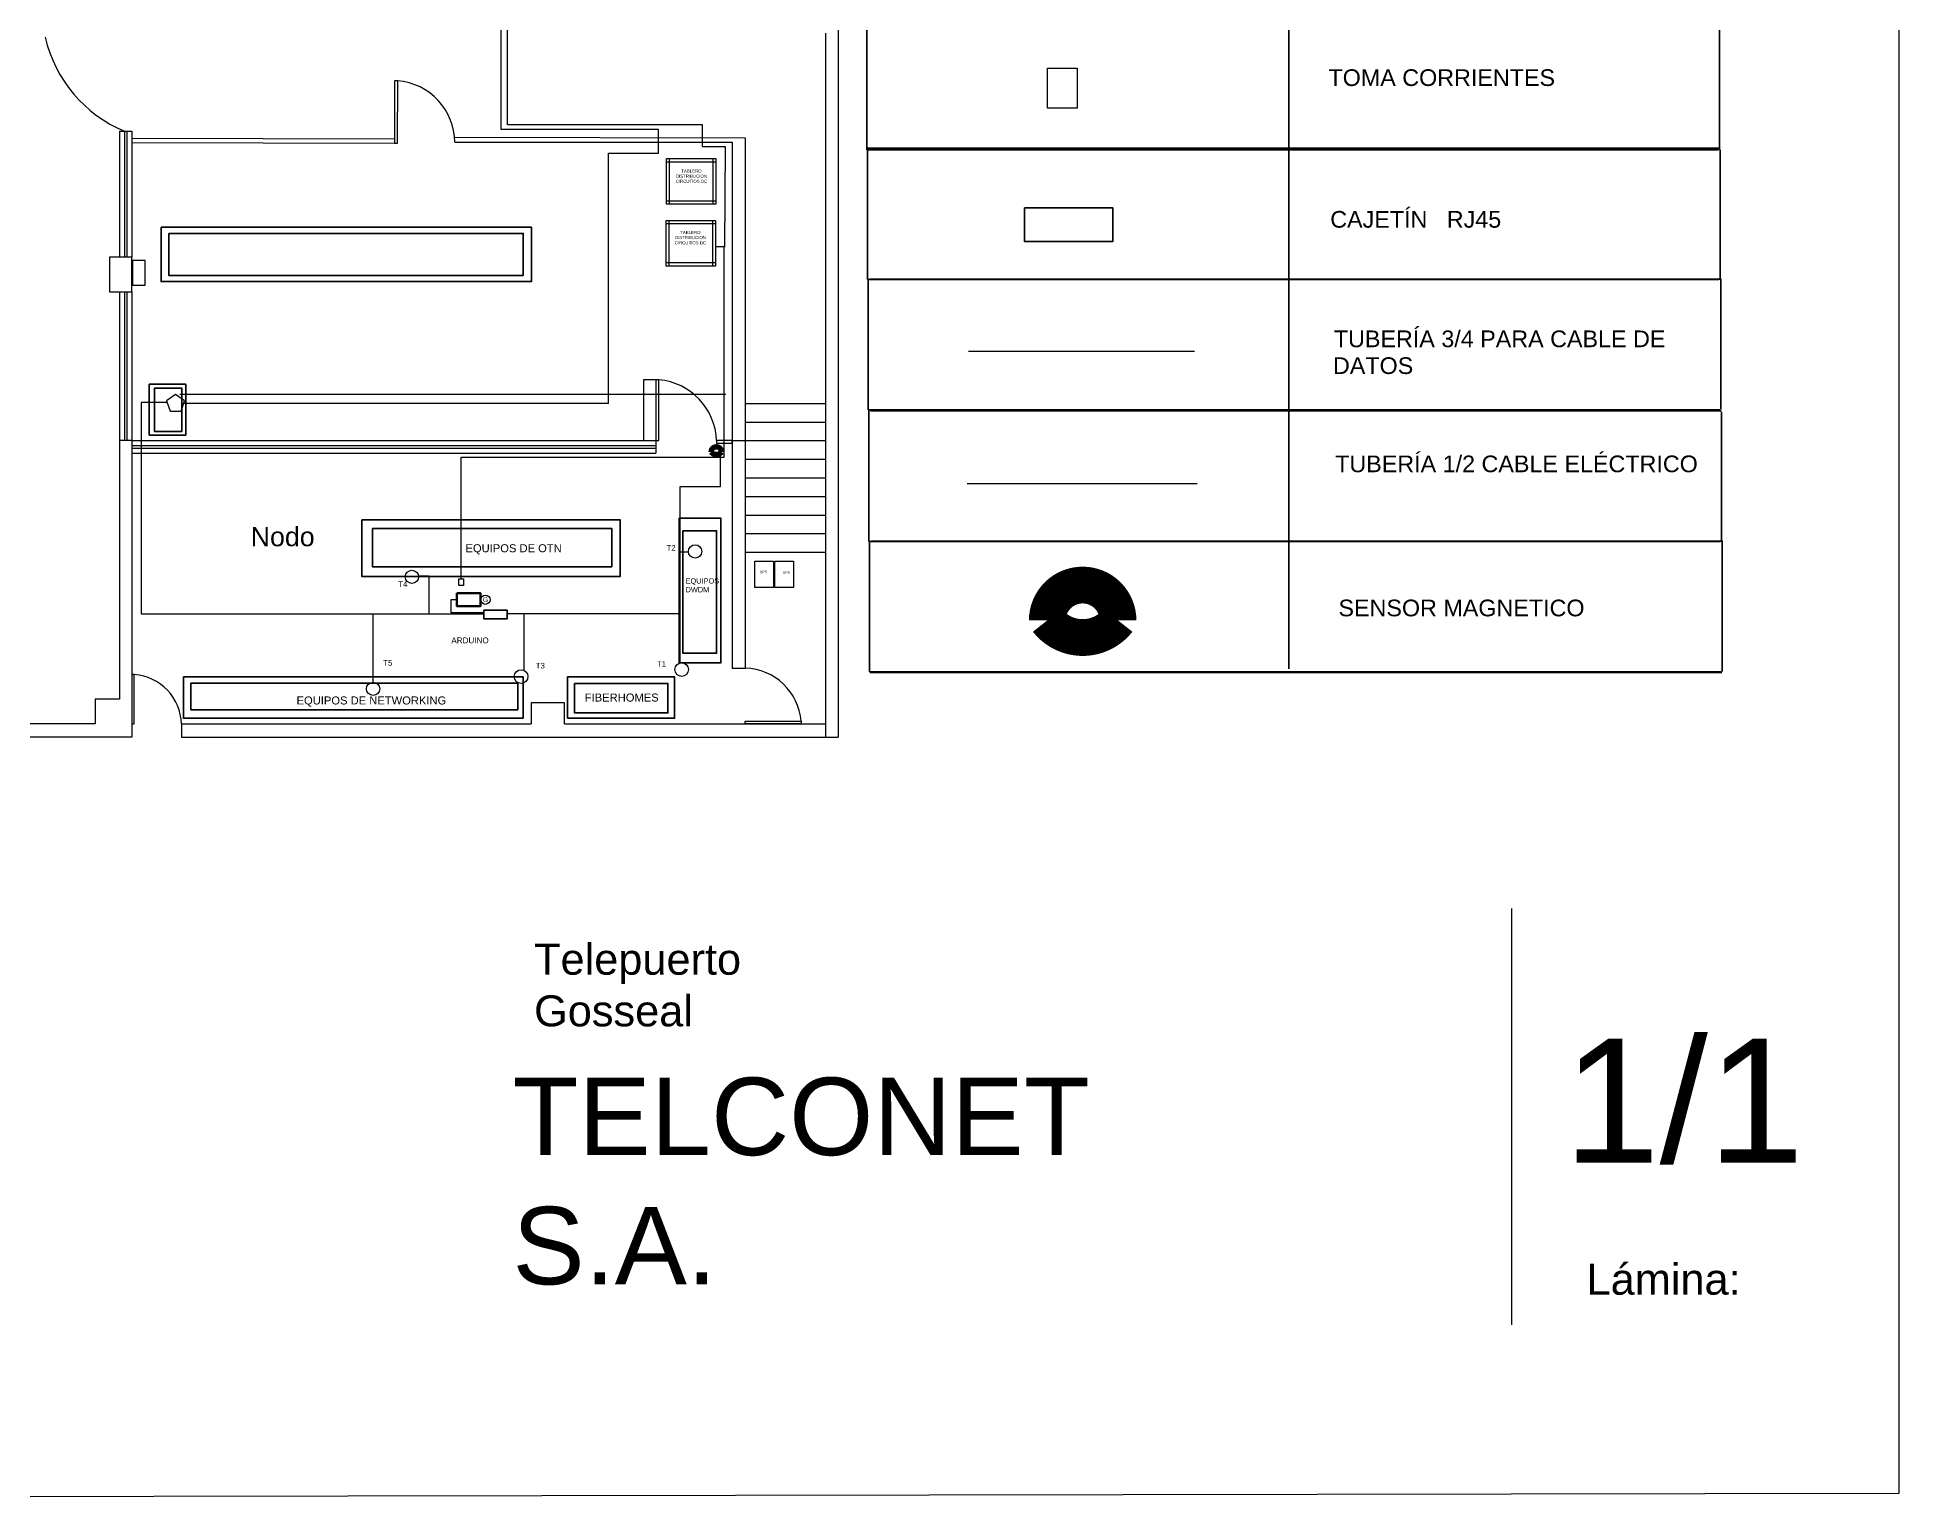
# Model space of a CAD drawing. Header units: metres. Extents: x 4238235995 to 12580769095, y 3495261318 to 9893730899.
# Drawn here: x 8365265600 to 12580769095, y 3495261318 to 6807145151 of the extents above; entities that cross this region are included whole.
import ezdxf

# ---------------------------------------------------------------- set-up
doc = ezdxf.new("R2010")
doc.units = ezdxf.units.M
doc.layers.get('0').update_dxf_attribs({"lineweight": 30})
doc.layers.add('Caja DC', color=50, linetype='Continuous')
doc.layers.add('Rapberry', color=100, linetype='Continuous')
for name, color, linetype, lineweight in [('Case Arduino', 249, 'Continuous', 80), ('Linea de Datos', 130, 'Continuous', 30), ('LINEAS DE ALIMENTACION', 40, 'Continuous', 30), ('PAREDES', 10, 'Continuous', 25), ('RACKS', 164, 'Continuous', 35), ('Sensores', 30, 'Continuous', 30), ('Tabla', 7, 'Continuous', 35), ('Texto', 250, 'Continuous', 35), ('Tomas Electricas', 90, 'Continuous', 30), ('Tomas RJ45', 103, 'Continuous', 35)]:
    doc.layers.add(name, color=color, linetype=linetype, lineweight=lineweight)
doc.styles.add('ROMANS', font='romans')
doc.styles.get("Standard").update_dxf_attribs({"font": 'arial.ttf'})

# ---------------------------------------------------------------- blocks, each defined once
blk = doc.blocks.new('Case Arduino')
at = {"layer": 'Case Arduino'}
blk.add_lwpolyline([(2830.066, 1702.626), (2830.451, 1702.626), (2830.451, 1702.419), (2830.066, 1702.419)], close=True, dxfattribs=at)
blk = doc.blocks.new('Tomas RJ45')
at = {"layer": 'Tomas RJ45'}
blk.add_lwpolyline([(2830.6892, 1702.3533), (2831.063, 1702.3533), (2831.063, 1702.212), (2830.6892, 1702.212)], close=True, dxfattribs=at)
blk = doc.blocks.new('Toma electrica')
at = {"layer": 'Tomas Electricas'}
blk.add_lwpolyline([(2830.2849, 1702.8564), (2830.361, 1702.8564), (2830.361, 1702.7528), (2830.2849, 1702.7528)], close=True, dxfattribs=at)
blk = doc.blocks.new('GAS')
at = {"layer": 'Sensores', "color": 8}
blk.add_circle((9373739375.947327, 5526277353.448151), 5629255.736894, dxfattribs=at)
blk = doc.blocks.new('GAS1')
at = {"layer": 'RACKS'}
blk.add_blockref('GAS', (0, 0), dxfattribs=at)
at = {"layer": 'Sensores', "color": 8}
blk.add_text('G', height=5849291.790246, dxfattribs=at).set_placement((9370510979.882996, 5523368915.562683))

msp = doc.modelspace()

# ---------------------------------------------------------------- hatches: boundary and pattern name
at = {"layer": 'PAREDES', "true_color": 0xcd2027}
h = msp.add_hatch(dxfattribs=at)
h.set_pattern_fill('ANSI34', color=242, scale=140399216.8289572)
h.set_pattern_definition([(45, (-447007300000, -211321500000), (-1891231000, 1891231000), []), (45, (-446377000000, -211321500000), (-1891231000, 1891231000), []), (45, (-445746500000, -211321500000), (-1891231000, 1891231000), []), (45, (-445116000000, -211321500000), (-1891231000, 1891231000), [])])
h.paths.add_polyline_path([(8609954600.104088, 6301250041.527091), (8580759272.623848, 6301250041.527091), (8580759272.623848, 6245609585.636865), (8609954600.104088, 6245609585.636865)])

# ---------------------------------------------------------------- linework, layer by layer
msp.add_line((11703680407.61805, 4834444081.956759), (11703680407.61805, 3891678219.669126))
msp.add_lwpolyline([(4238235995.044418, 9879511480.543373), (12580769094.87742, 9893730898.685898), (12580769094.87742, 3509480736.229527), (4238235995.044418, 3495261318.087003)], close=True)
msp.add_lwpolyline([(9341948154.860586, 5450510767.022928, 0, 0, 0), (9341948154.860586, 5508188252.25242, 7398905.538649, 97231.446717, 0), (9341948154.860586, 5515897111.934061, 97231.446717, 97231.446717, 0)], format="xyseb")
at = {"layer": 'Caja DC', "color": 2}
for p, q in [((9789898922.079727, 6532378377.010499), (9902218295.542881, 6532378377.010499)), ((9789898922.079727, 6429199151.353503), (9789898922.079727, 6532378377.010499)), ((9789898922.079727, 6525358416.169059), (9902218295.542881, 6525358416.169059)), ((9796918882.921169, 6429199151.353503), (9796918882.921169, 6532378377.010499)), ((9895198334.701439, 6532378377.010499), (9895198334.701439, 6429199151.353503)), ((9902218295.542881, 6532378377.010499), (9902218295.542881, 6429199151.353503)), ((9902218295.542881, 6436219112.194943), (9789898922.079727, 6436219112.194943)), ((9902218295.542881, 6429199151.353503), (9789898922.079727, 6429199151.353503)), ((9789268103.09214, 6392129171.025174), (9901587476.555294, 6392129171.025174)), ((9789268103.09214, 6288949945.36818), (9789268103.09214, 6392129171.025174)), ((9789268103.09214, 6385109210.183734), (9901587476.555294, 6385109210.183734)), ((9796288063.933582, 6288949945.36818), (9796288063.933582, 6392129171.025174)), ((9894567515.713856, 6392129171.025174), (9894567515.713856, 6288949945.36818)), ((9901587476.555294, 6392129171.025174), (9901587476.555294, 6288949945.36818)), ((9901587476.555294, 6295969906.20962), (9789268103.09214, 6295969906.20962)), ((9901587476.555294, 6288949945.36818), (9789268103.09214, 6288949945.36818))]:
    msp.add_line(p, q, dxfattribs=at)
at = {"layer": 'Caja DC'}
for points in [[(9989939486.374184, 5620420080.357171), (10032830250.528179, 5620420080.357171), (10032830250.528179, 5561078687.119302), (9989939486.374184, 5561078687.119302)], [(10035505368.623989, 5620425681.853997), (10077488214.39386, 5620425681.853997), (10077488214.39386, 5561084288.616128), (10035505368.623989, 5561084288.616128)]]:
    msp.add_lwpolyline(points, close=True, dxfattribs=at)
at = {"layer": 'Linea de Datos'}
for p, q in [((9415806757.816452, 6597970064.924003), (9415806757.816452, 7218150124.152093)), ((9772454895.596458, 6597970064.924003), (9415806757.816452, 6597970064.924003)), ((9772454895.596458, 6544919733.619977), (9772454895.596458, 6597970064.924003)), ((9659087859.627529, 5977968687.485406), (9659087859.627529, 6544919733.619977)), ((9659087859.627529, 6544919733.619977), (9772454895.596458, 6544919733.619977)), ((10474121578.87941, 6096033020.138628), (10985827767.30315, 6096033020.138628)), ((8658364137.79649, 5980300307.891881), (8600345179.841885, 5980300307.891881)), ((8600345179.841885, 5980299923.198707), (8600345179.841885, 5501688247.55565)), ((9659245002.524181, 5978016210.822782), (8697350605.711308, 5978016210.822782)), ((9912671284.399857, 5789756405.062911), (9912671284.399857, 5865675355.309918)), ((9821287255.137524, 5391405189.776477), (9821287255.137524, 5789756405.062911)), ((9821639125.169655, 5789756405.062911), (9912671284.399857, 5789756405.062911)), ((9840035129.664333, 5641180371.2009), (9821415272.772541, 5641180371.2009)), ((9252801641.835327, 5587054509.348561), (9228142069.654457, 5587054509.348561)), ((9252801641.835327, 5500853515.67286), (9252801641.835327, 5587054509.348561)), ((9302773442.962708, 5503868745.370843), (9302773442.962708, 5534182778.410041)), ((9302773442.962708, 5534182778.410041), (9314576937.665546, 5534182778.410041)), ((9376141428.32262, 5500901769.491017), (8600345179.841885, 5500901769.491017)), ((9126147755.558975, 5346865569.754039), (9126147755.558975, 5500116075.018628)), ((9377050653.184553, 5503868745.370843), (9302773442.962708, 5503868745.370843)), ((9429607587.759323, 5502453293.433244), (9820952778.178276, 5502453293.433244)), ((9467496770.924606, 5502453316.708817), (9467496770.924606, 5374354498.030194))]:
    msp.add_line(p, q, dxfattribs=at)
at = {"layer": 'LINEAS DE ALIMENTACION'}
for p, q in [((9430528955.342613, 6608503903.155713), (9430528955.342613, 7209139698.169494)), ((9871994226.885532, 6608503903.155713), (9430528955.342613, 6608503903.155713)), ((9871994226.885532, 6559560765.110925), (9871994226.885532, 6608503903.155713)), ((9872025569.173595, 6559859908.644984), (9923481926.528969, 6559859908.644984)), ((9922941480.471817, 6559859908.644984), (9921233435.22263, 6331593922.992604)), ((9920879451.473328, 6332197194.47557), (9900472056.828178, 6332197194.47557)), ((9920879451.473328, 5856538718.882392), (9920879451.473328, 6332197194.47557)), ((9924674450.085583, 5998136846.986337), (8688106787.777031, 5998136846.986337)), ((9325260670.592461, 5580823078.353383), (9325260670.592461, 5856538718.882392)), ((9325260670.592461, 5856538718.882392), (9920879451.473328, 5856538718.882392)), ((10991886784.00773, 5795834390.733693), (10470910595.691971, 5795834390.733693))]:
    msp.add_line(p, q, dxfattribs=at)
at = {"layer": 'PAREDES'}
for p, q in [((10178672207.506321, 7288477900.931773), (10178672207.506321, 5221801429.209413)), ((10150592364.14035, 6816034536.302314), (10150592364.14035, 5221801429.209413)), ((9968775378.347023, 6579690933.586976), (9968775378.347023, 5378346555.973786)), ((9938589546.72863, 6569480760.234414), (9938589546.72863, 5378346555.973786)), ((8579525127.824512, 6230569802.125421), (8579525127.824512, 6309193363.549668)), ((9737818666.663399, 6031658453.487435), (9737818666.663399, 5893611681.736066)), ((9765898510.0289, 6031658453.487435), (9737818666.663399, 6031658453.487435)), ((9765898510.0289, 6031658453.487435), (9765898510.0289, 5893611681.736066)), ((8551445284.458538, 5893611681.736066), (8551445284.458538, 5308146947.559329)), ((8579525127.824512, 5893611681.736066), (8551445284.458538, 5893611681.736066)), ((8579525127.824512, 5893611681.736066), (8579525127.824512, 5221801429.209413)), ((9737818666.663399, 5893611681.736066), (9765898510.0289, 5893611681.736066)), ((9938589546.72863, 5893611681.736066), (9968775378.347023, 5893611681.736066)), ((9938589546.72863, 5378346555.973786), (9968775378.347023, 5378346555.973786)), ((8551445284.458538, 5308146947.559329), (8496689589.895576, 5308146947.559329)), ((8496689589.895576, 5308146947.559329), (8496689589.895576, 5251987260.827752)), ((8496689589.895576, 5251987260.827752), (8138671586.98143, 5251987260.827752)), ((8691844501.287506, 5251987260.827752), (8691844501.287506, 5221801429.209413)), ((8691844501.287506, 5251987260.827752), (9483696084.202824, 5251987260.827752)), ((9559511661.290634, 5251987260.827752), (9968775378.347023, 5251987260.827752)), ((8579525127.824512, 5221801429.209413), (5994073549.919256, 5221801429.209413)), ((8691844501.287506, 5221801429.209413), (9968775378.347023, 5221801429.209413))]:
    msp.add_line(p, q, dxfattribs=at)
at = {"layer": 'PAREDES', "color": 1}
for p, q in [((8551445284.458538, 6594203773.712604), (8551445284.458538, 6309193363.549668)), ((8551445284.458538, 6594203773.712604), (8579525127.824512, 6594203773.712604)), ((8562677221.804874, 6594203773.712604), (8562677221.804874, 6309193363.549668)), ((8562677221.804874, 6594203773.712604), (8562677221.804874, 6309193363.549668)), ((8568293190.478016, 6594203773.712604), (8568293190.478016, 6309193363.549668)), ((8579525127.824512, 6594203773.712604), (8579525127.824512, 6309193363.549668)), ((8579525127.824512, 6594203773.712604), (8579525127.824512, 6309193363.549668)), ((8579542235.179676, 6578758406.045083), (9174246815.891792, 6577058480.843341)), ((9311153880.086517, 6581211344.081347), (9968775378.347023, 6579690933.586976)), ((8579542201.521603, 6568727763.673343), (9174246782.233665, 6567027838.471602)), ((9311153812.770317, 6569480760.234414), (9938589546.72863, 6569480777.403518)), ((8551445284.458538, 6230569802.125421), (8551445284.458538, 5893611681.736066)), ((8562677221.804874, 6230569802.125421), (8562677221.804874, 5893611681.736066)), ((8562677221.804874, 6230569802.125421), (8562677221.804874, 5893611681.736066)), ((8568293190.478016, 6230569802.125421), (8568293190.478016, 5893611681.736066)), ((8579525127.824512, 6230569802.125421), (8579525127.824512, 5893611681.736066)), ((8579525127.824512, 6230569802.125421), (8579525127.824512, 5893611681.736066)), ((9968775378.347023, 5977851211.833457), (10150592364.14035, 5977851211.833457)), ((9968775378.347023, 5977851211.833457), (9968775378.347023, 5893611681.736066)), ((9968775378.347023, 5935731446.78476), (10150592364.14035, 5935731446.78476)), ((8579525127.824512, 5893611681.736066), (9765898510.0289, 5893611681.736066)), ((8579525127.824512, 5893611681.736066), (9765898510.0289, 5893611681.736066)), ((8579525127.824512, 5882379744.389729), (9765898510.0289, 5882379744.389729)), ((8579525127.824512, 5876763775.716588), (9765898510.0289, 5876763775.716588)), ((8579525127.824512, 5876763775.716588), (9765898510.0289, 5876763775.716588)), ((8579525127.824512, 5865531838.370303), (9765898510.0289, 5865531838.370303)), ((9765898510.0289, 5893611681.736066), (9765898510.0289, 5865531838.370303)), ((9968775378.347023, 5893611681.736066), (10150592364.14035, 5893611681.736066)), ((9968775378.347023, 5851491916.687423), (10150592364.14035, 5851491916.687423)), ((9968775378.347023, 5809372151.638675), (10150592364.14035, 5809372151.638675)), ((9968775378.347023, 5767252386.590032), (10150592364.14035, 5767252386.590032)), ((9968775378.347023, 5725132621.541337), (10150592364.14035, 5725132621.541337)), ((9968775378.347023, 5683012856.49264), (10150592364.14035, 5683012856.49264)), ((9968775378.347023, 5640893091.443946), (10150592364.14035, 5640893091.443946))]:
    msp.add_line(p, q, dxfattribs=at)
for points in [[(9174631351.205872, 6708620638.056823), (9174246782.233665, 6567027838.471602), (9181125627.541931, 6567000469.369761), (9181510912.83057, 6708620638.056823)], [(9765898510.0289, 6031202914.228488), (9765898510.0289, 5893611681.736066), (9772778071.653599, 5893611681.736066), (9772778071.653599, 6031202914.228488)], [(9903489742.521378, 5887995713.062819), (9938589546.72863, 5887995713.062819), (9938589546.72863, 5893611681.736066), (9903489742.521378, 5893611681.736066)], [(8579525127.824512, 5364306634.290906), (8579525127.824512, 5251987260.827752), (8585141096.497498, 5251987260.827752), (8585141096.497498, 5364306634.290906)], [(10095134673.492901, 5251987260.827752), (9968775378.347023, 5251987260.827752), (9968775378.347023, 5258305225.585017), (10095134673.492901, 5258305225.585017)]]:
    msp.add_lwpolyline(points, close=True, dxfattribs=at)
at = {"layer": 'PAREDES'}
msp.add_lwpolyline([(8528630411.723778, 6230569802.125421), (8579525127.824512, 6230569802.125421), (8579525127.824512, 6309193363.549668), (8528630411.723778, 6309193363.549668)], close=True, dxfattribs=at)
at = {"layer": 'PAREDES', "color": 6}
msp.add_lwpolyline([(8580735205.95306, 6301268104.066552), (8580735205.95306, 6245627648.176326), (8609930533.4333, 6245627648.176326), (8609930533.4333, 6301268104.066499), (8580735205.95306, 6301268104.066552)], dxfattribs=at)
at = {"layer": 'PAREDES'}
msp.add_lwpolyline([(9559511661.290634, 5251987260.827752), (9559511661.290634, 5299722994.54959), (9483696084.202824, 5299722994.54959), (9483696084.202824, 5251987260.827752)], dxfattribs=at)
at = {"layer": 'PAREDES', "linetype": 'Continuous'}
for points in [[(9968775378.347023, 5251987260.827752), (10150592364.14035, 5251987260.827752)], [(9968775378.347023, 5221801429.209413), (10178672207.506321, 5221801429.209413)]]:
    msp.add_lwpolyline(points, dxfattribs=at)
at = {"layer": 'PAREDES', "color": 1}
for centre, radius, start, end in [((8680710434.963676, 6875561585.048549), 305113187.863746, 192.957781470994, 247.241337116959), ((9169033401.699982, 6567060858.037812), 142141011.567518, 0.975488240199, 84.970896582605), ((9761336910.155102, 5889450150.896386), 142213733.825869, 1.676859238975, 85.385564304179), ((8575801372.825249, 5248590092.795373), 116092843.939485, 1.676859238975, 85.385564304179), ((9964953564.310471, 5247798036.453713), 130604449.43192, 4.614455414998, 88.323140432763)]:
    msp.add_arc(centre, radius, start, end, dxfattribs=at)
at = {"layer": 'RACKS'}
for points in [[(8645676528.536602, 6376929637.124766), (9484490042.498047, 6376929637.124766), (9484490042.498047, 6253776201.65165), (8645676528.536602, 6253776201.65165)], [(8662994707.343506, 6363029130.443004), (9465878903.656708, 6363029130.443004), (9465878903.656708, 6267619474.910932), (8662994707.343506, 6267619474.910932)], [(8618884066.499363, 6021339821.196231), (8701507447.721718, 6021339821.196231), (8701507447.721718, 5906140315.624881), (8618884066.499363, 5906140315.624881)], [(8630592179.497437, 6012105593.61539), (8693077992.874043, 6012105593.61539), (8693077992.874043, 5914340166.638265), (8630592179.497437, 5914340166.638265)], [(9100210903.059017, 5714286765.620231), (9685674735.373882, 5714286765.620231), (9685674735.373882, 5586225278.802825), (9100210903.059017, 5586225278.802825)], [(9124403430.116531, 5694957482.785022), (9666321493.314568, 5694957482.785022), (9666321493.314568, 5607972240.089677), (9124403430.116531, 5607972240.089677)], [(9818734608.674171, 5718049045.135446), (9913331370.237776, 5718049045.135446), (9913331370.237776, 5390508699.609494), (9818734608.674171, 5390508699.609494)], [(9827397173.222099, 5689606074.458858), (9903824656.522932, 5689606074.458858), (9903824656.522932, 5412254793.412292), (9827397173.222099, 5412254793.412292)], [(8696193947.126713, 5359097096.904986), (9465521374.872692, 5359097096.904986), (9465521374.872692, 5264863156.275357), (8696193947.126713, 5264863156.275357)], [(9565947858.930632, 5264978479.556311), (9808607963.790358, 5264978479.556311), (9808607963.790358, 5358480092.478518), (9565947858.930632, 5358480092.478518)], [(8713128521.170391, 5344599701.036473), (9453424136.8605, 5344599701.036473), (9453424136.8605, 5284193306.594781), (8713128521.170391, 5284193306.594781)], [(9582196567.877865, 5343805824.002717), (9793613831.383299, 5343805824.002717), (9793613831.383299, 5277027451.889605), (9582196567.877865, 5277027451.889605)]]:
    msp.add_lwpolyline(points, close=True, dxfattribs=at)
at = {"layer": 'Rapberry'}
msp.add_lwpolyline([(8678449833.320126, 5998299940.822022), (8658363640.423367, 5983706467.456788), (8666035883.405369, 5960093731.537875), (8690863783.23494, 5960093731.537875), (8698536026.216888, 5983706467.456788)], close=True, dxfattribs=at)
at = {"layer": 'Sensores', "color": 85, "true_color": 0x58ba48}
for points, const_width in [([(9891347823.861084, 5867926385.670258, 0.4852220413), (9914836313.718445, 5867926385.670258, 1)], 12214024.75276), ([(10652585900.00668, 5486568356.899223, 0.4852220413), (10812743462.875271, 5486568356.899223, 1)], 83282001.060859)]:
    msp.add_lwpolyline(points, format="xyb", close=True, dxfattribs=dict(at, const_width=const_width))
at = {"layer": 'Sensores'}
for centre in [(9461047217.627693, 5359266772.088822), (9824619237.679291, 5375320916.849044)]:
    msp.add_circle(centre, 15479038.50173, dxfattribs=at)
for centre in [(9855034118.579025, 5642758804.977775), (9213837129.094677, 5585287345.6393), (9125841767.743893, 5331644692.066905)]:
    msp.add_ellipse(centre, major_axis=(15003147.771663, 0), ratio=1, dxfattribs=at)
at = {"layer": 'Tabla'}
for p, q in [((11199637308.60004, 8617186079.951445), (11199637308.60004, 5376985286.869732)), ((10244294950.432079, 6848033306.451472), (10244294950.432079, 6552150416.584933)), ((12175157643.88257, 6848978842.96648), (12175157643.88257, 6552780774.264194)), ((10244294950.432079, 6552150416.584933), (12172611824.33489, 6552150416.584933)), ((10245237846.57609, 6555617383.816826), (12173554720.4786, 6555617383.816826)), ((10245237846.57609, 6554356668.45055), (10245237846.57609, 6258473778.584131)), ((10249103720.70615, 6554356668.45055), (12175629091.95443, 6554356668.45055)), ((12176100540.026279, 6551835237.741408), (12176100540.026279, 6259104136.263392)), ((10245237846.57609, 6258473778.584131), (12173554720.4786, 6258473778.584131)), ((10246935059.597139, 6259209195.872619), (10246935059.597139, 5963326306.006076)), ((10250800933.727489, 6259209195.872619), (12177326304.97576, 6259209195.872619)), ((12177797753.047621, 6260154732.387627), (12177797753.047621, 5963956663.685337)), ((10246935059.597139, 5963326306.006076), (12175251933.49995, 5963326306.006076)), ((10248160824.577971, 5961085034.260315), (10248160824.577971, 5665202144.39376)), ((10252026698.70805, 5961085034.260315), (12178552069.956329, 5961085034.260315)), ((12179023518.028191, 5958563603.551185), (12179023518.028191, 5665832502.073021)), ((10248160824.577971, 5665202144.39376), (12176477698.480499, 5665202144.39376)), ((10249858037.599319, 5665937561.682395), (10249858037.599319, 5370054671.81584)), ((10253723911.729389, 5665937561.682395), (12180249282.977659, 5665937561.682395)), ((12180720731.04953, 5666883098.197403), (12180720731.04953, 5370685029.495101)), ((10249858037.599319, 5370054671.81584), (12178174911.50185, 5370054671.81584)), ((10251555250.620649, 5368793956.449553), (12179872124.52319, 5368793956.449553)), ((10253723911.729389, 5368793956.449553), (12180249282.977659, 5368793956.449553))]:
    msp.add_line(p, q, dxfattribs=at)

# ---------------------------------------------------------------- block references
at = {"layer": 'Case Arduino', "xscale": 140399216.8289572, "yscale": 140399216.8289572, "zscale": 140399216.8289572}
msp.add_blockref('Case Arduino', (-388023705250.180786, -233499283310.734802), dxfattribs=at)
at = {"layer": 'RACKS', "xscale": 1.87951609094679, "yscale": 1.87951609094679, "zscale": 1.87951609094679}
msp.add_blockref('GAS1', (-8237775317.575997, -4853221889.639616), dxfattribs=at)
at = {"layer": 'Tomas Electricas'}
for p, xscale, yscale, zscale in [((-2482947302699.75, -1493550803777.487061), 881042143.1534767, 881042143.1534767, 881042143.1534767), ((-388049866965.871826, -233499283310.734802), 140399216.8289572, 140399216.8289572, 140399216.8289572)]:
    msp.add_blockref('Toma electrica', p, dxfattribs=dict(at, xscale=xscale, yscale=yscale, zscale=zscale))
at = {"layer": 'Tomas RJ45'}
for p, xscale, yscale, zscale in [((-1507458652789.549072, -906527897361.412109), 536286196.8459474, 536286196.8459474, 536286196.8459474), ((-388049866965.871826, -233499283310.734802), 140399216.8289572, 140399216.8289572, 140399216.8289572)]:
    msp.add_blockref('Tomas RJ45', p, dxfattribs=dict(at, xscale=xscale, yscale=yscale, zscale=zscale))

# ---------------------------------------------------------------- texts
at = {"attachment_point": 1}
for s, insert, char_height in [('Telepuerto Gosseal', (9490374671.665085, 4754513620.879094), 70199608.4144786), ('1/1', (11821201147.798809, 4539214764.345842), 280798433.6579144), ('TELCONET S.A.', (9441407752.064835, 4451137957.579392), 175499021.0361965), ('Lámina:', (11873795183.228649, 4029881262.684521), 70199608.4144786)]:
    msp.add_mtext_dynamic_manual_height_columns(s, width=3011.75873632, gutter_width=2.896781, heights=[0], dxfattribs=dict(at, insert=insert, char_height=char_height))
at = {"layer": 'Texto'}
for s, height, p in [('TOMA CORRIENTES', 37786440.78840367, (11289300486.014059, 6696751513.153294)), ('CAJETÍN   RJ45', 37786440.78840367, (11293313379.24806, 6375864435.406262)), ('TUBERÍA 3/4 PARA CABLE DE ', 37786440.78840367, (11301454152.032101, 6105265892.375984)), ('DATOS', 37786440.7884037, (11299502399.280781, 6044565300.250095)), ('TUBERÍA 1/2 CABLE ELÉCTRICO', 37786440.78840367, (11304453270.7787, 5822130235.536979)), ('Nodo', 43397313.6422367, (8848579814.55052, 5654501004.37871)), ('EQUIPOS DE OTN', 18121717.46767807, (9335032648.443464, 5640876638.736818)), ('T2', 12635732.1761475, (9790277830.699812, 5644428909.846048)), ('T4', 12635732.1761475, (9182956363.266584, 5562295693.99943)), ('ARDUINO', 13134175.8128052, (9303057510.611799, 5434760925.913248)), ('T5', 12635732.1761475, (9148794911.755476, 5384129153.28306)), ('T3', 12635732.1761475, (9494208253.03343, 5377811095.854654)), ('T1', 12635732.1761475, (9768768139.367659, 5381601930.311686)), ('EQUIPOS DE NETWORKING', 18121717.46767807, (8952566534.837202, 5296213070.769945)), ('FIBERHOMES', 18121717.4676781, (9605211716.973143, 5302845749.147318))]:
    msp.add_text(s, height=height, dxfattribs=at).set_placement(p)
at = {"layer": 'Texto', "color": 18, "true_color": 0x000000, "char_height": 7019960.84144786, "width": 93018750.29059233, "attachment_point": 5, "style": 'ROMANS'}
for insert in [(9846731520.439804, 6492537618.188664), (9844325536.334591, 6353374509.310082)]:
    msp.add_mtext('{\\fArial|b0|i0|c0|p34;TABLERO DISTRIBUCION\\PCIRCUITOS DC}', dxfattribs=dict(at, insert=insert))
at = {"layer": 'Texto', "attachment_point": 1}
for s, width, gutter_width, heights, insert, char_height in [('EQUIPOS\\PDWDM', 50908668.9921875, 133071351.365251, [42047589.952682], (9833435906.347151, 5581986773.401773), 11968678.4843037), ('UPS', 0.19749912, 12.5, [0], (10001829486.764429, 5599074365.576217), 5595128.0368721), ('UPS', 0.19749912, 12.5, [0], (10053541690.35828, 5598031891.26401), 5595128.0368721)]:
    msp.add_mtext_dynamic_manual_height_columns(s, width=width, gutter_width=gutter_width, heights=heights, dxfattribs=dict(at, insert=insert, char_height=char_height))
at = {"layer": 'Texto', "insert": (11311954943.588579, 5533636025.828405), "char_height": 37786440.78840367, "width": 858658204.11894095, "attachment_point": 1}
msp.add_mtext('SENSOR MAGNETICO', dxfattribs=at)

doc.saveas('drawing.dxf')
